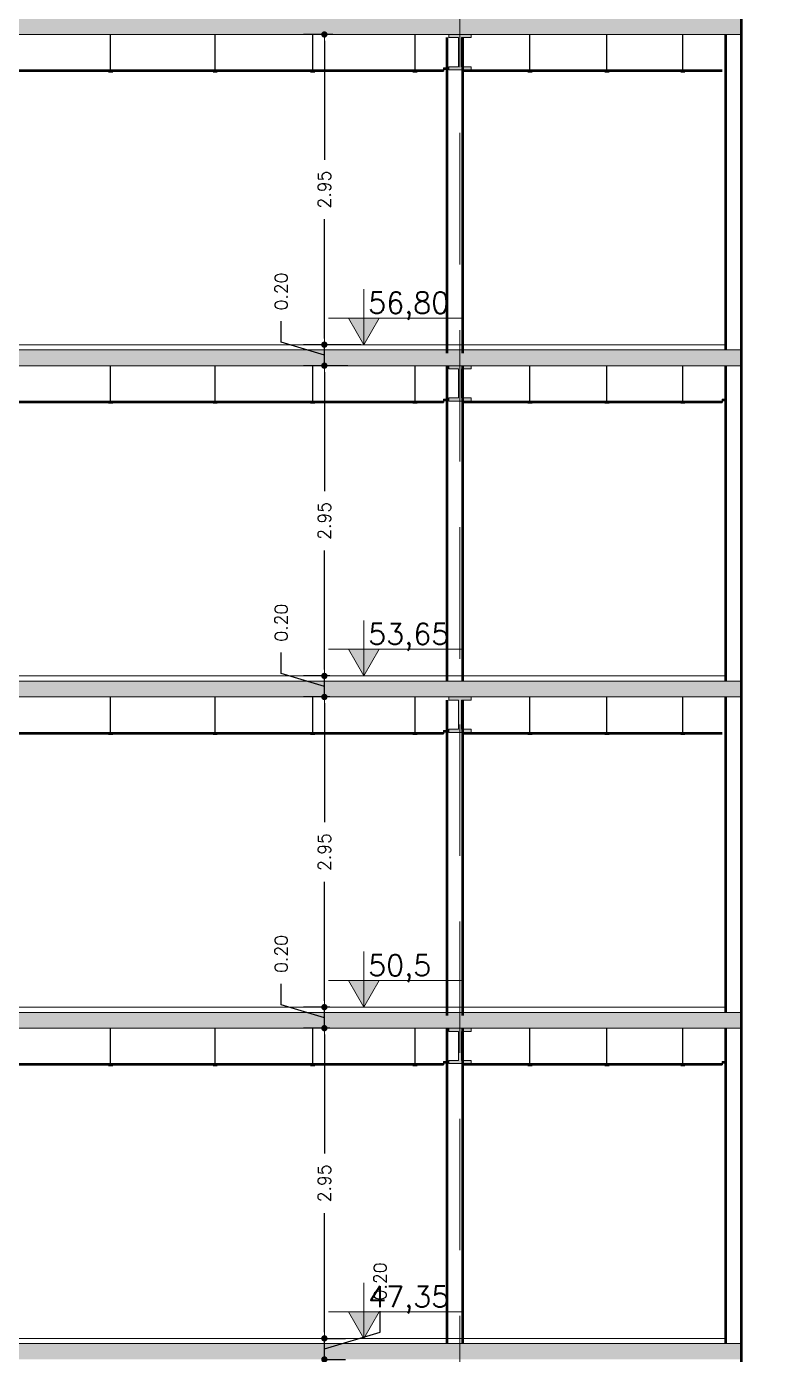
# Model space of a CAD drawing. Header units: millimetres. Extents: x 1135 to 1350, y 205 to 283.
# Drawn here: x 1310.61 to 1317.63, y 253.9 to 266.53 of the extents above; entities that cross this region are included whole.
import ezdxf

# ---------------------------------------------------------------- set-up
doc = ezdxf.new("R2010")
doc.units = ezdxf.units.MM
doc.header["$LTSCALE"] = 10
doc.header["$PDMODE"] = 1
doc.linetypes.add('DASHED2', pattern=[0.375, 0.25, -0.125])
doc.layers.get('0').update_dxf_attribs({"color": 90})
doc.layers.add('CIEL', color=8, linetype='Continuous')
doc.layers.add('FONDO', color=8, linetype='Continuous')
for name, color, linetype, lineweight in [('COTA', 90, 'Continuous', 9), ('HACHT', 90, 'Continuous', 9), ('linha estutura', 252, 'Continuous', 13), ('PAREDES 2', 50, 'Continuous', 50), ('pn 02', 16, 'Continuous', 20)]:
    doc.layers.add(name, color=color, linetype=linetype, lineweight=lineweight)
doc.styles.get("Standard").update_dxf_attribs({"font": 'simplex.shx'})
doc.dimstyles.new('1-100', dxfattribs={"dimtxt": 0.12, "dimasz": 0.06, "dimexe": 0.2, "dimexo": 0.1, "dimgap": 0.1, "dimtad": 0, "dimzin": 0, "dimdsep": 46, "dimtxsty": 'Standard', "dimblk": 'DOT', "dimcen": 0.09, "dimclrd": 90, "dimclre": 90, "dimclrt": 16, "dimadec": 0, "dimazin": 0, "dimtfac": 1, "dimtofl": 0, "dimtmove": 0, "dimatfit": 3, "dimldrblk": 'DOT', "dimfxl": 0, "dimtolj": 1, "dimtzin": 0, "dimarcsym": 0})

# ---------------------------------------------------------------- blocks, each defined once
blk = doc.blocks.new('_DOT')
at = {"color": 0, "linetype": 'ByBlock'}
blk.add_line((-0.5, 0), (-1, 0), dxfattribs=at)
at = {"color": 0, "linetype": 'ByBlock', "const_width": 0.5}
blk.add_lwpolyline([(-0.25, 0, 1), (0.25, 0, 1)], format="xyb", close=True, dxfattribs=at)
blk = doc.blocks.new('*D83')
at = {"layer": 'COTA', "color": 90, "lineweight": -2}
for p, q in [((1313.969, 254.109), (1313.969, 254.309)), ((1313.439, 254.11), (1313.439, 254.17)), ((1313.439, 253.95), (1313.969, 254.109)), ((1313.439, 253.85), (1313.439, 254.05)), ((1313.46, 254.05), (1313.639, 254.05)), ((1313.46, 253.85), (1313.639, 253.85)), ((1313.439, 253.79), (1313.439, 253.73))]:
    blk.add_line(p, q, dxfattribs=at)
at = {"layer": 'Defpoints', "color": 0}
for p in [(1313.36, 254.05), (1313.439, 254.05), (1313.36, 253.85)]:
    blk.add_point(p, dxfattribs=at)
at = {"layer": 'COTA', "color": 90, "lineweight": -2, "xscale": 0.06, "yscale": 0.06, "zscale": 0.06}
for p, rotation in [((1313.439, 254.05), 270), ((1313.439, 253.85), 90)]:
    blk.add_blockref('_DOT', p, dxfattribs=dict(at, rotation=rotation))
at = {"layer": 'COTA', "color": 16, "insert": (1313.969, 254.592), "char_height": 0.12, "attachment_point": 5, "rotation": 90}
blk.add_mtext('\\A1;0.20', dxfattribs=at)
blk = doc.blocks.new('*D84')
at = {"layer": 'COTA', "color": 90, "lineweight": -2}
for p, q in [((1313.492, 257), (1313.239, 257)), ((1313.439, 256.94), (1313.439, 255.808)), ((1313.439, 254.11), (1313.439, 255.242)), ((1313.46, 254.05), (1313.639, 254.05))]:
    blk.add_line(p, q, dxfattribs=at)
at = {"layer": 'Defpoints', "color": 0}
for p in [(1313.439, 257), (1313.592, 257), (1313.36, 254.05)]:
    blk.add_point(p, dxfattribs=at)
at = {"layer": 'COTA', "color": 90, "lineweight": -2, "xscale": 0.06, "yscale": 0.06, "zscale": 0.06}
for p, rotation in [((1313.439, 257), 90), ((1313.439, 254.05), 270)]:
    blk.add_blockref('_DOT', p, dxfattribs=dict(at, rotation=rotation))
at = {"layer": 'COTA', "color": 16, "insert": (1313.439, 255.525), "char_height": 0.12, "attachment_point": 5, "rotation": 90}
blk.add_mtext('\\A1;2.95', dxfattribs=at)
blk = doc.blocks.new('*D85')
at = {"layer": 'COTA', "color": 90, "lineweight": -2}
for p, q in [((1313.029, 257.223), (1313.029, 257.423)), ((1313.439, 257.26), (1313.439, 257.32)), ((1313.439, 257.1), (1313.029, 257.223)), ((1313.492, 257.2), (1313.239, 257.2)), ((1313.439, 257), (1313.439, 257.2)), ((1313.492, 257), (1313.239, 257)), ((1313.439, 256.94), (1313.439, 256.88))]:
    blk.add_line(p, q, dxfattribs=at)
at = {"layer": 'Defpoints', "color": 0}
for p in [(1313.439, 257.2), (1313.592, 257.2), (1313.592, 257)]:
    blk.add_point(p, dxfattribs=at)
at = {"layer": 'COTA', "color": 90, "lineweight": -2, "xscale": 0.06, "yscale": 0.06, "zscale": 0.06}
for p, rotation in [((1313.439, 257.2), 270), ((1313.439, 257), 90)]:
    blk.add_blockref('_DOT', p, dxfattribs=dict(at, rotation=rotation))
at = {"layer": 'COTA', "color": 16, "insert": (1313.029, 257.706), "char_height": 0.12, "attachment_point": 5, "rotation": 90}
blk.add_mtext('\\A1;0.20', dxfattribs=at)
blk = doc.blocks.new('*D86')
at = {"layer": 'COTA', "color": 90, "lineweight": -2}
for p, q in [((1313.492, 260.15), (1313.239, 260.15)), ((1313.439, 260.09), (1313.439, 258.958)), ((1313.439, 257.26), (1313.439, 258.392)), ((1313.492, 257.2), (1313.239, 257.2))]:
    blk.add_line(p, q, dxfattribs=at)
at = {"layer": 'Defpoints', "color": 0}
for p in [(1313.439, 260.15), (1313.592, 260.15), (1313.592, 257.2)]:
    blk.add_point(p, dxfattribs=at)
at = {"layer": 'COTA', "color": 90, "lineweight": -2, "xscale": 0.06, "yscale": 0.06, "zscale": 0.06}
for p, rotation in [((1313.439, 260.15), 90), ((1313.439, 257.2), 270)]:
    blk.add_blockref('_DOT', p, dxfattribs=dict(at, rotation=rotation))
at = {"layer": 'COTA', "color": 16, "insert": (1313.439, 258.675), "char_height": 0.12, "attachment_point": 5, "rotation": 90}
blk.add_mtext('\\A1;2.95', dxfattribs=at)
blk = doc.blocks.new('*D87')
at = {"layer": 'COTA', "color": 90, "lineweight": -2}
for p, q in [((1313.029, 260.373), (1313.029, 260.573)), ((1313.439, 260.41), (1313.439, 260.47)), ((1313.439, 260.25), (1313.029, 260.373)), ((1313.492, 260.35), (1313.239, 260.35)), ((1313.439, 260.15), (1313.439, 260.35)), ((1313.492, 260.15), (1313.239, 260.15)), ((1313.439, 260.09), (1313.439, 260.03))]:
    blk.add_line(p, q, dxfattribs=at)
at = {"layer": 'Defpoints', "color": 0}
for p in [(1313.439, 260.35), (1313.592, 260.35), (1313.592, 260.15)]:
    blk.add_point(p, dxfattribs=at)
at = {"layer": 'COTA', "color": 90, "lineweight": -2, "xscale": 0.06, "yscale": 0.06, "zscale": 0.06}
for p, rotation in [((1313.439, 260.35), 270), ((1313.439, 260.15), 90)]:
    blk.add_blockref('_DOT', p, dxfattribs=dict(at, rotation=rotation))
at = {"layer": 'COTA', "color": 16, "insert": (1313.029, 260.856), "char_height": 0.12, "attachment_point": 5, "rotation": 90}
blk.add_mtext('\\A1;0.20', dxfattribs=at)
blk = doc.blocks.new('*D88')
at = {"layer": 'COTA', "color": 90, "lineweight": -2}
for p, q in [((1313.661, 263.3), (1313.239, 263.3)), ((1313.439, 263.24), (1313.439, 262.108)), ((1313.439, 260.41), (1313.439, 261.542)), ((1313.492, 260.35), (1313.239, 260.35))]:
    blk.add_line(p, q, dxfattribs=at)
at = {"layer": 'Defpoints', "color": 0}
for p in [(1313.439, 263.3), (1313.761, 263.3), (1313.592, 260.35)]:
    blk.add_point(p, dxfattribs=at)
at = {"layer": 'COTA', "color": 90, "lineweight": -2, "xscale": 0.06, "yscale": 0.06, "zscale": 0.06}
for p, rotation in [((1313.439, 263.3), 90), ((1313.439, 260.35), 270)]:
    blk.add_blockref('_DOT', p, dxfattribs=dict(at, rotation=rotation))
at = {"layer": 'COTA', "color": 16, "insert": (1313.439, 261.825), "char_height": 0.12, "attachment_point": 5, "rotation": 90}
blk.add_mtext('\\A1;2.95', dxfattribs=at)
blk = doc.blocks.new('*D89')
at = {"layer": 'COTA', "color": 90, "lineweight": -2}
for p, q in [((1313.029, 263.523), (1313.029, 263.723)), ((1313.439, 263.56), (1313.439, 263.62)), ((1313.439, 263.4), (1313.029, 263.523)), ((1313.786, 263.5), (1313.239, 263.5)), ((1313.439, 263.3), (1313.439, 263.5)), ((1313.661, 263.3), (1313.239, 263.3)), ((1313.439, 263.24), (1313.439, 263.18))]:
    blk.add_line(p, q, dxfattribs=at)
at = {"layer": 'Defpoints', "color": 0}
for p in [(1313.439, 263.5), (1313.886, 263.5), (1313.761, 263.3)]:
    blk.add_point(p, dxfattribs=at)
at = {"layer": 'COTA', "color": 90, "lineweight": -2, "xscale": 0.06, "yscale": 0.06, "zscale": 0.06}
for p, rotation in [((1313.439, 263.5), 270), ((1313.439, 263.3), 90)]:
    blk.add_blockref('_DOT', p, dxfattribs=dict(at, rotation=rotation))
at = {"layer": 'COTA', "color": 16, "insert": (1313.029, 264.006), "char_height": 0.12, "attachment_point": 5, "rotation": 90}
blk.add_mtext('\\A1;0.20', dxfattribs=at)
blk = doc.blocks.new('*D90')
at = {"layer": 'COTA', "color": 90, "lineweight": -2}
for p, q in [((1313.518, 266.45), (1313.239, 266.45)), ((1313.439, 266.39), (1313.439, 265.258)), ((1313.439, 263.56), (1313.439, 264.692)), ((1313.786, 263.5), (1313.239, 263.5))]:
    blk.add_line(p, q, dxfattribs=at)
at = {"layer": 'Defpoints', "color": 0}
for p in [(1313.439, 266.45), (1313.618, 266.45), (1313.886, 263.5)]:
    blk.add_point(p, dxfattribs=at)
at = {"layer": 'COTA', "color": 90, "lineweight": -2, "xscale": 0.06, "yscale": 0.06, "zscale": 0.06}
for p, rotation in [((1313.439, 266.45), 90), ((1313.439, 263.5), 270)]:
    blk.add_blockref('_DOT', p, dxfattribs=dict(at, rotation=rotation))
at = {"layer": 'COTA', "color": 16, "insert": (1313.439, 264.975), "char_height": 0.12, "attachment_point": 5, "rotation": 90}
blk.add_mtext('\\A1;2.95', dxfattribs=at)

msp = doc.modelspace()

# ---------------------------------------------------------------- hatches: boundary and pattern name
at = {"layer": 'HACHT'}
h = msp.add_hatch(color=256, dxfattribs=at)
h.paths.add_polyline_path([(1324.6, 252.418), (1325.479, 252.418), (1325.479, 252.568), (1324.279, 252.568), (1324.279, 252.382), (1324.009, 252.382), (1324.009, 252.197), (1323.739, 252.197), (1323.739, 252.012), (1323.469, 252.012), (1323.469, 251.826), (1323.199, 251.826), (1323.199, 251.641), (1322.929, 251.641), (1322.929, 251.456), (1322.659, 251.456), (1322.659, 251.271), (1322.389, 251.271), (1322.389, 251.085), (1322.119, 251.085), (1322.119, 250.85), (1318.229, 250.85), (1318.229, 250.65), (1322.024, 250.65)])
h.paths.add_polyline_path([(1324.6, 255.568), (1325.479, 255.568), (1325.479, 255.718), (1324.279, 255.718), (1324.279, 255.532), (1324.009, 255.532), (1324.009, 255.347), (1323.739, 255.347), (1323.739, 255.162), (1323.469, 255.162), (1323.469, 254.976), (1323.199, 254.976), (1323.199, 254.791), (1322.929, 254.791), (1322.929, 254.606), (1322.659, 254.606), (1322.659, 254.421), (1322.389, 254.421), (1322.389, 254.235), (1322.119, 254.235), (1322.119, 254), (1318.229, 254), (1318.229, 253.85), (1322.024, 253.85), (1322.097, 253.85)])
h.paths.add_polyline_path([(1324.6, 258.718), (1325.479, 258.718), (1325.479, 258.868), (1324.279, 258.868), (1324.279, 258.682), (1324.009, 258.682), (1324.009, 258.497), (1323.739, 258.497), (1323.739, 258.312), (1323.469, 258.312), (1323.469, 258.126), (1323.199, 258.126), (1323.199, 257.941), (1322.929, 257.941), (1322.929, 257.756), (1322.659, 257.756), (1322.659, 257.571), (1322.389, 257.571), (1322.389, 257.385), (1322.119, 257.385), (1322.119, 257.15), (1318.229, 257.15), (1318.229, 256.95), (1322.024, 256.95)])
h.paths.add_polyline_path([(1324.6, 261.868), (1325.479, 261.868), (1325.479, 262.018), (1324.279, 262.018), (1324.279, 261.832), (1324.009, 261.832), (1324.009, 261.647), (1323.739, 261.647), (1323.739, 261.462), (1323.469, 261.462), (1323.469, 261.276), (1323.199, 261.276), (1323.199, 261.091), (1322.929, 261.091), (1322.929, 260.906), (1322.659, 260.906), (1322.659, 260.721), (1322.389, 260.721), (1322.389, 260.535), (1322.119, 260.535), (1322.119, 260.3), (1318.229, 260.3), (1318.229, 260.15), (1322.024, 260.15), (1322.097, 260.15)])
h.paths.add_polyline_path([(1324.6, 265.018), (1325.479, 265.018), (1325.479, 265.168), (1324.279, 265.168), (1324.279, 264.982), (1324.009, 264.982), (1324.009, 264.797), (1323.739, 264.797), (1323.739, 264.612), (1323.469, 264.612), (1323.469, 264.426), (1323.199, 264.426), (1323.199, 264.241), (1322.929, 264.241), (1322.929, 264.056), (1322.659, 264.056), (1322.659, 263.871), (1322.389, 263.871), (1322.389, 263.685), (1322.119, 263.685), (1322.119, 263.45), (1318.229, 263.45), (1318.229, 263.25), (1322.024, 263.25)])
h.paths.add_polyline_path([(1317.404, 254), (1303.268, 254), (1303.268, 253.85), (1317.404, 253.85)])
h.paths.add_polyline_path([(1317.404, 260.3), (1303.729, 260.3), (1303.729, 260.15), (1317.404, 260.15)])
h.paths.add_polyline_path([(1317.404, 266.6), (1303.729, 266.6), (1303.729, 266.45), (1317.404, 266.45)])
h.paths.add_polyline_path([(1322.108, 254.104), (1322.339, 254.104), (1322.339, 254.284), (1322.108, 254.284)], flags=25)
h.paths.add_polyline_path([(1322.108, 260.404), (1322.339, 260.404), (1322.339, 260.584), (1322.108, 260.584)], flags=25)
h = msp.add_hatch(color=256, dxfattribs=at)
h.paths.add_polyline_path([(1317.404, 257.15), (1306.599, 257.15), (1306.599, 257), (1306.809, 257), (1317.404, 257)])
h.paths.add_polyline_path([(1317.404, 263.45), (1306.599, 263.45), (1306.599, 263.3), (1306.809, 263.3), (1317.404, 263.3)])
at = {"layer": 'pn 02'}
for points in [[(1314.624, 266.143), (1314.624, 266.113), (1314.834, 266.113), (1314.834, 266.143), (1314.744, 266.143), (1314.744, 266.42), (1314.834, 266.42), (1314.834, 266.45), (1314.624, 266.45), (1314.624, 266.42), (1314.714, 266.42), (1314.714, 266.143)], [(1313.961, 263.753), (1313.669, 263.753), (1313.815, 263.5)], [(1314.624, 262.993), (1314.624, 262.963), (1314.834, 262.963), (1314.834, 262.993), (1314.744, 262.993), (1314.744, 263.27), (1314.834, 263.27), (1314.834, 263.3), (1314.624, 263.3), (1314.624, 263.27), (1314.714, 263.27), (1314.714, 262.993)], [(1313.961, 260.603), (1313.669, 260.603), (1313.815, 260.35)], [(1314.624, 259.843), (1314.624, 259.813), (1314.834, 259.813), (1314.834, 259.843), (1314.744, 259.843), (1314.744, 260.12), (1314.834, 260.12), (1314.834, 260.15), (1314.624, 260.15), (1314.624, 260.12), (1314.714, 260.12), (1314.714, 259.843)], [(1313.961, 257.453), (1313.669, 257.453), (1313.815, 257.2)], [(1314.624, 256.693), (1314.624, 256.663), (1314.834, 256.663), (1314.834, 256.693), (1314.744, 256.693), (1314.744, 256.97), (1314.834, 256.97), (1314.834, 257), (1314.624, 257), (1314.624, 256.97), (1314.714, 256.97), (1314.714, 256.693)], [(1313.961, 254.303), (1313.669, 254.303), (1313.815, 254.05)]]:
    msp.add_hatch(color=256, dxfattribs=at).paths.add_polyline_path(points)

# ---------------------------------------------------------------- linework, layer by layer
at = {"layer": 'CIEL'}
for p, q in [((1306.599, 266.113), (1314.573, 266.113)), ((1306.599, 266.1), (1314.573, 266.1)), ((1311.386, 266.096), (1311.426, 266.096)), ((1312.38, 266.096), (1312.419, 266.096)), ((1313.308, 266.096), (1313.348, 266.096)), ((1314.282, 266.096), (1314.322, 266.096)), ((1314.573, 266.132), (1314.604, 266.132)), ((1314.573, 266.132), (1314.573, 266.119)), ((1314.573, 266.119), (1314.604, 266.119)), ((1314.573, 266.113), (1314.573, 266.1)), ((1314.754, 266.113), (1317.223, 266.113)), ((1314.754, 266.1), (1317.223, 266.1)), ((1315.375, 266.096), (1315.415, 266.096)), ((1316.107, 266.096), (1316.147, 266.096)), ((1316.829, 266.096), (1316.869, 266.096)), ((1306.599, 262.963), (1314.573, 262.963)), ((1306.599, 262.95), (1314.573, 262.95)), ((1311.386, 262.946), (1311.426, 262.946)), ((1312.38, 262.946), (1312.419, 262.946)), ((1313.308, 262.946), (1313.348, 262.946)), ((1314.282, 262.946), (1314.322, 262.946)), ((1314.573, 262.982), (1314.604, 262.982)), ((1314.573, 262.982), (1314.573, 262.969)), ((1314.573, 262.969), (1314.604, 262.969)), ((1314.573, 262.963), (1314.573, 262.95)), ((1314.754, 262.963), (1317.223, 262.963)), ((1314.754, 262.95), (1317.223, 262.95)), ((1315.375, 262.946), (1315.415, 262.946)), ((1316.107, 262.946), (1316.147, 262.946)), ((1316.829, 262.946), (1316.869, 262.946)), ((1317.223, 262.982), (1317.254, 262.982)), ((1317.223, 262.982), (1317.223, 262.969)), ((1317.223, 262.969), (1317.254, 262.969)), ((1317.223, 262.963), (1317.223, 262.95)), ((1306.599, 259.813), (1314.573, 259.813)), ((1306.599, 259.8), (1314.573, 259.8)), ((1311.386, 259.796), (1311.426, 259.796)), ((1312.38, 259.796), (1312.419, 259.796)), ((1313.308, 259.796), (1313.348, 259.796)), ((1314.282, 259.796), (1314.322, 259.796)), ((1314.573, 259.832), (1314.604, 259.832)), ((1314.573, 259.832), (1314.573, 259.819)), ((1314.573, 259.819), (1314.604, 259.819)), ((1314.573, 259.813), (1314.573, 259.8)), ((1314.754, 259.813), (1317.223, 259.813)), ((1314.754, 259.8), (1317.223, 259.8)), ((1315.375, 259.796), (1315.415, 259.796)), ((1316.107, 259.796), (1316.147, 259.796)), ((1316.829, 259.796), (1316.869, 259.796)), ((1306.599, 256.663), (1314.573, 256.663)), ((1306.599, 256.65), (1314.573, 256.65)), ((1311.386, 256.646), (1311.426, 256.646)), ((1312.38, 256.646), (1312.419, 256.646)), ((1313.308, 256.646), (1313.348, 256.646)), ((1314.282, 256.646), (1314.322, 256.646)), ((1314.573, 256.682), (1314.604, 256.682)), ((1314.573, 256.682), (1314.573, 256.669)), ((1314.573, 256.669), (1314.604, 256.669)), ((1314.573, 256.663), (1314.573, 256.65)), ((1314.754, 256.663), (1317.223, 256.663)), ((1314.754, 256.65), (1317.223, 256.65)), ((1315.375, 256.646), (1315.415, 256.646)), ((1316.107, 256.646), (1316.147, 256.646)), ((1316.829, 256.646), (1316.869, 256.646)), ((1317.223, 256.682), (1317.254, 256.682)), ((1317.223, 256.682), (1317.223, 256.669)), ((1317.223, 256.669), (1317.254, 256.669)), ((1317.223, 256.663), (1317.223, 256.65))]:
    msp.add_line(p, q, dxfattribs=at)
at = {"layer": 'FONDO'}
for p, q in [((1311.406, 266.096), (1311.406, 266.45)), ((1312.399, 266.096), (1312.399, 266.45)), ((1313.328, 266.096), (1313.328, 266.45)), ((1314.302, 266.096), (1314.302, 266.45)), ((1315.395, 266.096), (1315.395, 266.45)), ((1316.127, 266.096), (1316.127, 266.45)), ((1316.849, 266.096), (1316.849, 266.45)), ((1311.406, 262.946), (1311.406, 263.3)), ((1312.399, 262.946), (1312.399, 263.3)), ((1313.328, 262.946), (1313.328, 263.3)), ((1314.302, 262.946), (1314.302, 263.3)), ((1315.395, 262.946), (1315.395, 263.3)), ((1316.127, 262.946), (1316.127, 263.3)), ((1316.849, 262.946), (1316.849, 263.3)), ((1311.406, 259.796), (1311.406, 260.15)), ((1312.399, 259.796), (1312.399, 260.15)), ((1313.328, 259.796), (1313.328, 260.15)), ((1314.302, 259.796), (1314.302, 260.15)), ((1315.395, 259.796), (1315.395, 260.15)), ((1316.127, 259.796), (1316.127, 260.15)), ((1316.849, 259.796), (1316.849, 260.15)), ((1311.406, 256.646), (1311.406, 257)), ((1312.399, 256.646), (1312.399, 257)), ((1313.328, 256.646), (1313.328, 257)), ((1314.302, 256.646), (1314.302, 257)), ((1315.395, 256.646), (1315.395, 257)), ((1316.127, 256.646), (1316.127, 257)), ((1316.849, 256.646), (1316.849, 257))]:
    msp.add_line(p, q, dxfattribs=at)
at = {"layer": 'linha estutura', "linetype": 'DASHED2', "ltscale": 0.5}
msp.add_line((1314.729, 280.514), (1314.729, 205.118), dxfattribs=at)
at = {"layer": 'PAREDES 2'}
for p, q in [((1317.404, 269.55), (1317.404, 266.4)), ((1317.254, 266.45), (1317.254, 263.45)), ((1317.404, 266.45), (1317.404, 263.25)), ((1314.604, 266.42), (1314.604, 263.42)), ((1314.754, 266.42), (1314.754, 263.42)), ((1314.604, 263.3), (1314.604, 260.3)), ((1314.754, 263.3), (1314.754, 260.3)), ((1317.254, 263.3), (1317.254, 260.3)), ((1317.404, 263.25), (1317.404, 260.1)), ((1317.254, 260.15), (1317.254, 257.15)), ((1317.404, 260.15), (1317.404, 256.95)), ((1314.604, 260.12), (1314.604, 257.12)), ((1314.754, 260.12), (1314.754, 257.12)), ((1314.604, 257), (1314.604, 254)), ((1314.754, 257), (1314.754, 254)), ((1317.254, 257), (1317.254, 254)), ((1317.404, 256.95), (1317.404, 253.8))]:
    msp.add_line(p, q, dxfattribs=at)
at = {"layer": 'pn 02'}
for p, q in [((1303.729, 266.45), (1317.404, 266.45)), ((1313.815, 263.5), (1313.815, 264.028)), ((1313.478, 263.753), (1314.758, 263.753)), ((1306.599, 263.5), (1317.254, 263.5)), ((1306.599, 263.45), (1317.404, 263.45)), ((1306.599, 263.3), (1317.404, 263.3)), ((1313.815, 260.35), (1313.815, 260.878)), ((1313.478, 260.603), (1314.758, 260.603)), ((1303.729, 260.35), (1317.254, 260.35)), ((1303.729, 260.3), (1317.404, 260.3)), ((1303.729, 260.15), (1317.404, 260.15)), ((1313.815, 257.2), (1313.815, 257.728)), ((1313.478, 257.453), (1314.758, 257.453)), ((1306.599, 257.2), (1317.254, 257.2)), ((1306.599, 257.15), (1317.404, 257.15)), ((1306.599, 257), (1317.404, 257)), ((1313.815, 254.05), (1313.815, 254.578)), ((1313.478, 254.303), (1314.758, 254.303)), ((1303.268, 254), (1317.404, 254)), ((1303.729, 254.05), (1317.254, 254.05))]:
    msp.add_line(p, q, dxfattribs=at)
at = {"layer": 'pn 02', "linetype": 'Continuous'}
for points in [[(1314.624, 266.143), (1314.624, 266.113), (1314.834, 266.113), (1314.834, 266.143), (1314.744, 266.143), (1314.744, 266.42), (1314.834, 266.42), (1314.834, 266.45), (1314.624, 266.45), (1314.624, 266.42), (1314.714, 266.42), (1314.714, 266.143)], [(1314.624, 262.993), (1314.624, 262.963), (1314.834, 262.963), (1314.834, 262.993), (1314.744, 262.993), (1314.744, 263.27), (1314.834, 263.27), (1314.834, 263.3), (1314.624, 263.3), (1314.624, 263.27), (1314.714, 263.27), (1314.714, 262.993)], [(1314.624, 259.843), (1314.624, 259.813), (1314.834, 259.813), (1314.834, 259.843), (1314.744, 259.843), (1314.744, 260.12), (1314.834, 260.12), (1314.834, 260.15), (1314.624, 260.15), (1314.624, 260.12), (1314.714, 260.12), (1314.714, 259.843)], [(1314.624, 256.693), (1314.624, 256.663), (1314.834, 256.663), (1314.834, 256.693), (1314.744, 256.693), (1314.744, 256.97), (1314.834, 256.97), (1314.834, 257), (1314.624, 257), (1314.624, 256.97), (1314.714, 256.97), (1314.714, 256.693)]]:
    msp.add_lwpolyline(points, close=True, dxfattribs=at)
at = {"layer": 'pn 02'}
for points in [[(1313.815, 263.5), (1313.961, 263.753), (1313.669, 263.753)], [(1313.815, 260.35), (1313.961, 260.603), (1313.669, 260.603)], [(1313.815, 257.2), (1313.961, 257.453), (1313.669, 257.453)], [(1313.815, 254.05), (1313.961, 254.303), (1313.669, 254.303)]]:
    msp.add_lwpolyline(points, close=True, dxfattribs=at)

# ---------------------------------------------------------------- texts
at = {"layer": 'COTA'}
for s, p in [('56,80', (1313.856, 263.798)), ('53,65', (1313.856, 260.648)), ('50,5', (1313.856, 257.498)), ('47,35', (1313.856, 254.348))]:
    msp.add_text(s, height=0.2, dxfattribs=at).set_placement(p)

# ---------------------------------------------------------------- dimensions: what is measured, and where the dimension line sits
for base, p1, p2, picture, middle in [((1313.439, 266.45), (1313.886, 263.5), (1313.618, 266.45), '*D90', (1313.439, 264.975)), ((1313.439, 263.5), (1313.761, 263.3), (1313.886, 263.5), '*D89', (1313.029, 263.823)), ((1313.439, 263.3), (1313.592, 260.35), (1313.761, 263.3), '*D88', (1313.439, 261.825)), ((1313.439, 260.35), (1313.592, 260.15), (1313.592, 260.35), '*D87', (1313.029, 260.673)), ((1313.439, 260.15), (1313.592, 257.2), (1313.592, 260.15), '*D86', (1313.439, 258.675)), ((1313.439, 257.2), (1313.592, 257), (1313.592, 257.2), '*D85', (1313.029, 257.523)), ((1313.439, 257), (1313.36, 254.05), (1313.592, 257), '*D84', (1313.439, 255.525)), ((1313.439, 254.05), (1313.36, 253.85), (1313.36, 254.05), '*D83', (1313.969, 254.409))]:
    dim = msp.add_linear_dim(base=base, p1=p1, p2=p2, angle=90, dimstyle='1-100', override={"dimtmove": 1}, dxfattribs=at)
    dim.commit()
    dim.dimension.update_dxf_attribs({"geometry": picture, "text_midpoint": middle})

doc.saveas('drawing.dxf')
